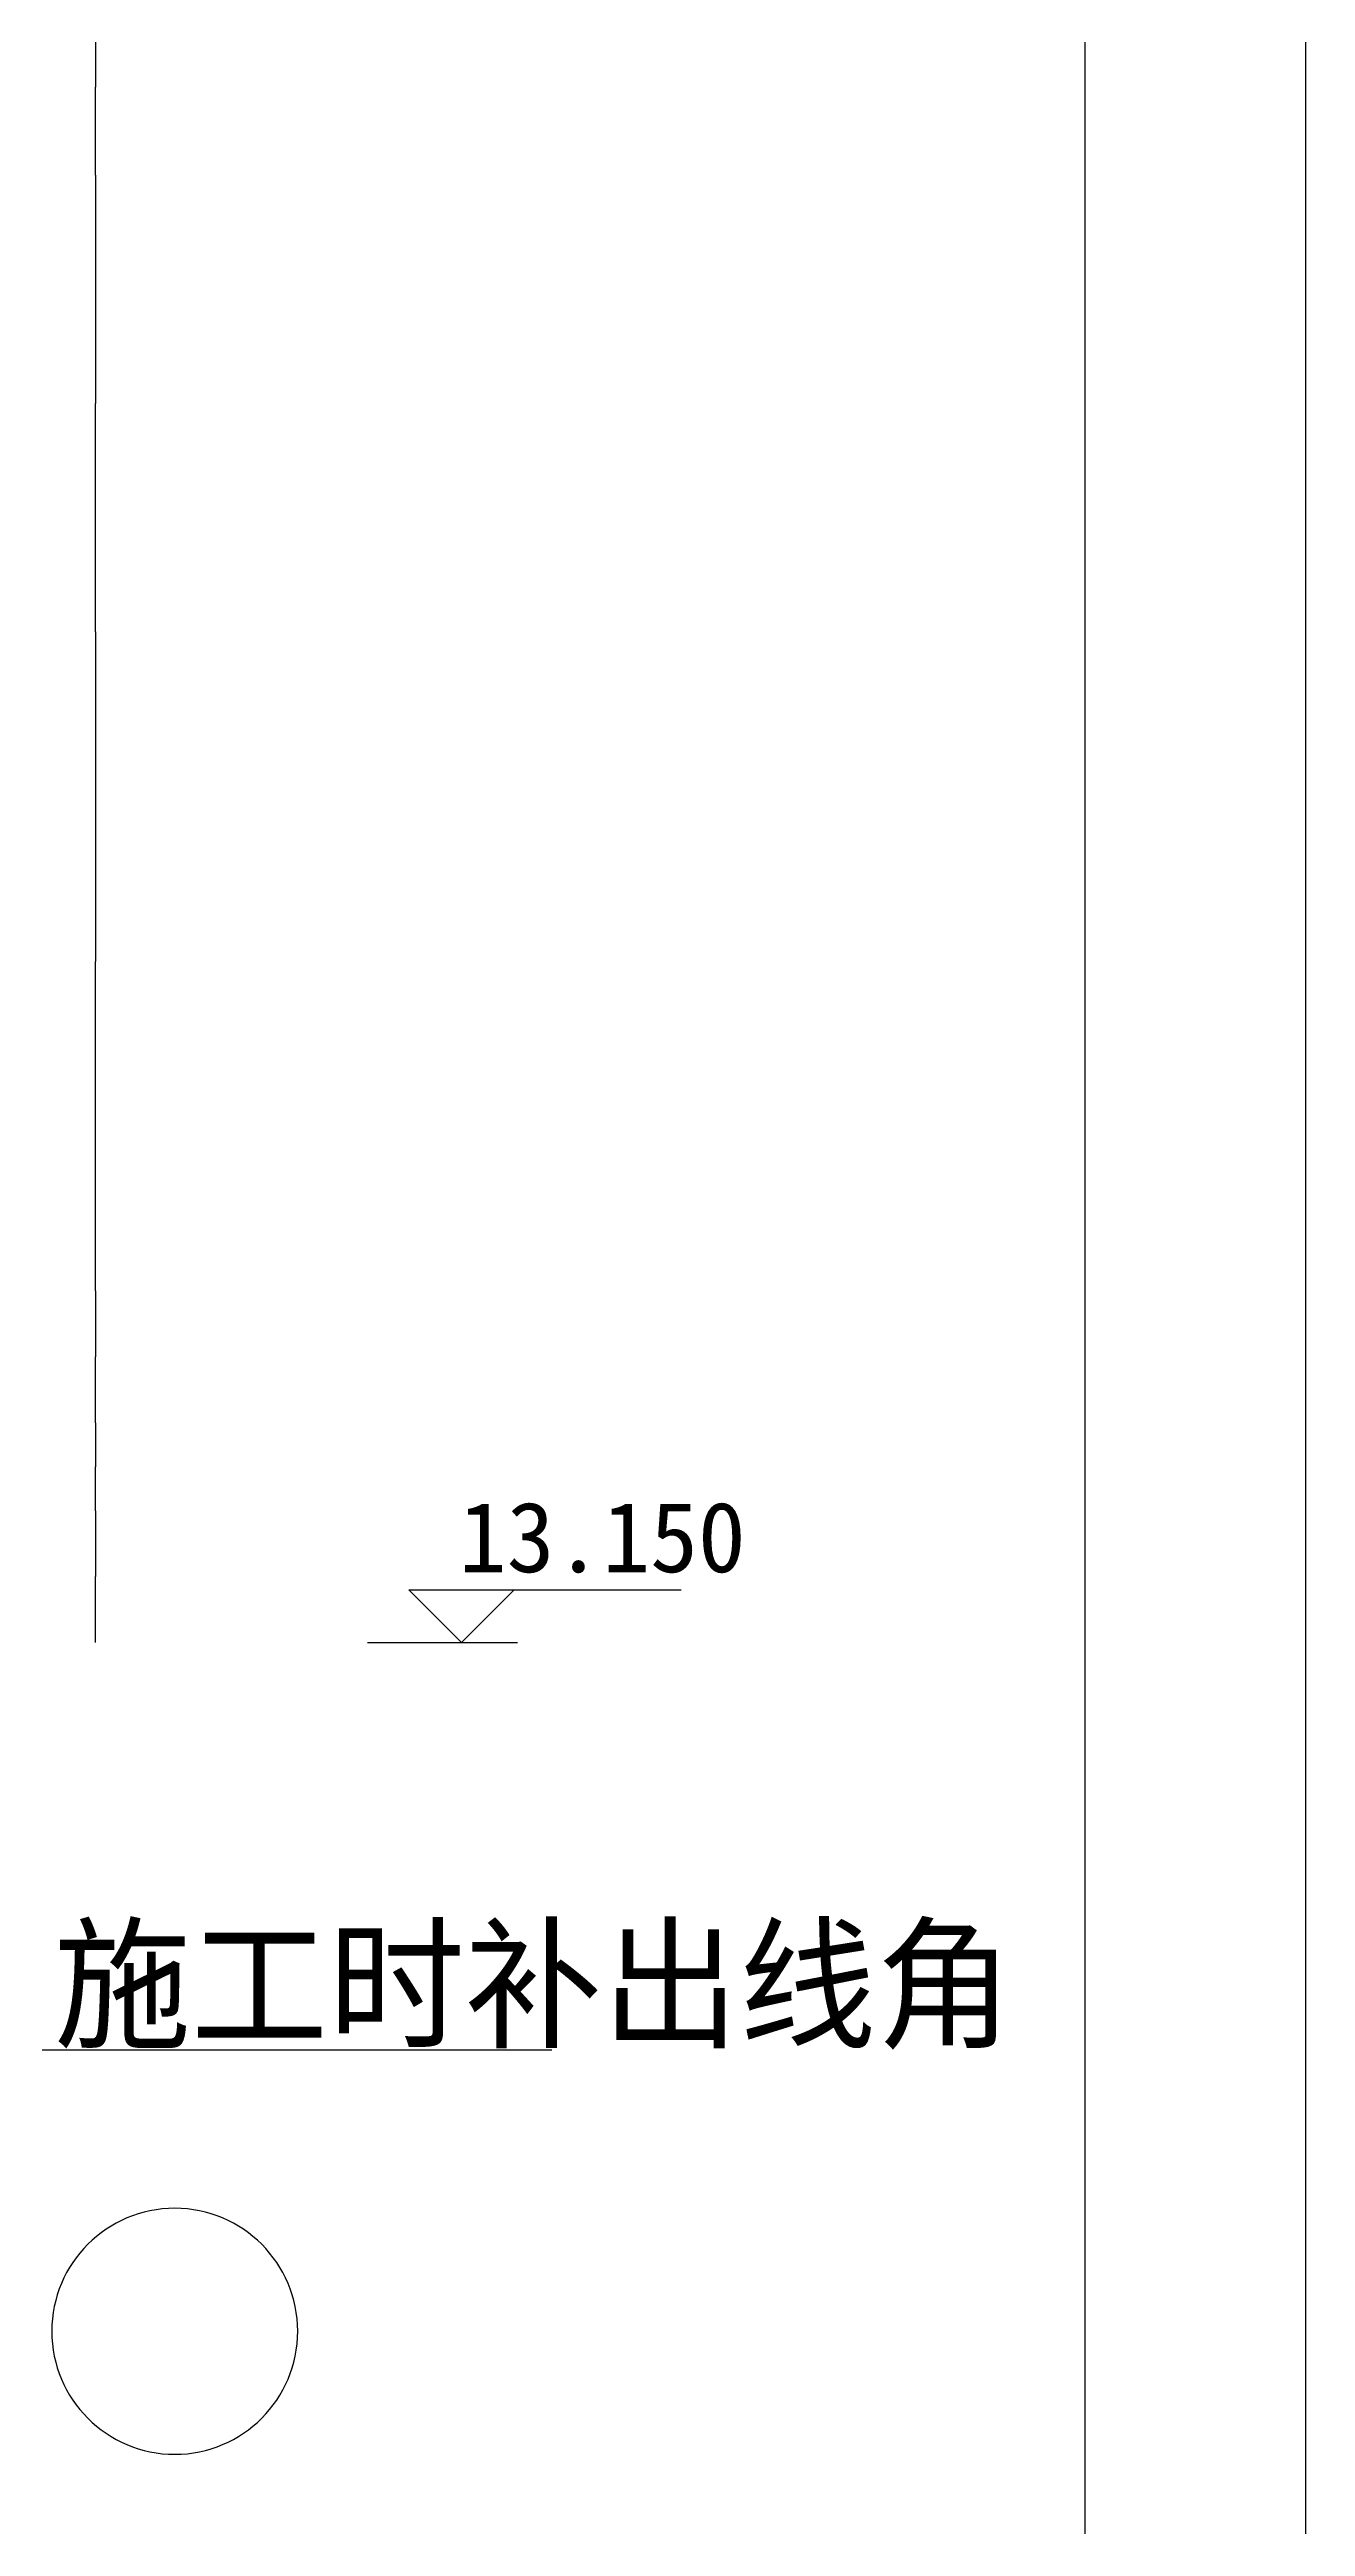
# Model space of a CAD drawing. Header units: metres. Extents: x -2 to 110498, y -28334 to 24454.
# Drawn here: x 94438 to 101588, y -4154 to 9939 of the extents above; entities that cross this region are included whole.
import ezdxf

# ---------------------------------------------------------------- set-up
doc = ezdxf.new("R2010")
doc.units = ezdxf.units.M
for name, color, linetype in [('PUB_DIM', 3, 'Continuous'), ('PUB_TEXT', 7, 'Continuous'), ('TK', 143, 'Continuous')]:
    doc.layers.add(name, color=color, linetype=linetype)
doc.dimstyles.get("Standard").update_dxf_attribs({"dimtxt": 2.5, "dimasz": 2.5, "dimexe": 1.25, "dimexo": 0.625, "dimtad": 1, "dimcen": 2.5, "dimazin": 3, "dimtfac": 1, "dimtmove": 0, "dimatfit": 3})

# ---------------------------------------------------------------- blocks, each defined once
blk = doc.blocks.new('_INDEX1')
blk.add_lwpolyline([(-0.5, 0, 1), (0.5, 0, 1)], format="xyb", close=True)
blk = doc.blocks.new('*D198')
for p, q in [((94700.67, 6625.55), (94700.67, 4750.55)), ((94700.42, 4750.55), (94700.17, 4750.55)), ((94700.67, 2875.55), (94700.67, 4750.55)), ((94700.67, 4750.55), (94700.67, 4750.55)), ((94700.92, 4750.55), (94701.17, 4750.55))]:
    blk.add_line(p, q)
at = {"layer": 'Defpoints'}
for p in [(94700.67, 6625.55), (94700.67, 4750.55), (94700.67, 2875.55)]:
    blk.add_point(p, dxfattribs=at)
at = {"layer": 'PUB_DIM', "insert": (94700.67, 4751.675), "char_height": 1, "attachment_point": 5}
blk.add_mtext('0', dxfattribs=at)
blk = doc.blocks.new('*D209')
for p, q in [((94700.67, 1625.55), (94700.67, 1250.55)), ((94700.42, 1250.55), (94700.17, 1250.55)), ((94700.67, 875.55), (94700.67, 1250.55)), ((94700.67, 1250.55), (94700.67, 1250.55)), ((94700.92, 1250.55), (94701.17, 1250.55))]:
    blk.add_line(p, q)
at = {"layer": 'Defpoints'}
for p in [(94700.67, 1625.55), (94700.67, 1250.55), (94700.67, 875.55)]:
    blk.add_point(p, dxfattribs=at)
at = {"layer": 'PUB_DIM', "insert": (94700.67, 1251.675), "char_height": 1, "attachment_point": 5}
blk.add_mtext('0', dxfattribs=at)
blk = doc.blocks.new('*D210')
for p, q in [((94700.67, 2875.55), (94700.67, 2500.55)), ((94700.42, 2500.55), (94700.17, 2500.55)), ((94700.67, 2125.55), (94700.67, 2500.55)), ((94700.67, 2500.55), (94700.67, 2500.55)), ((94700.92, 2500.55), (94701.17, 2500.55))]:
    blk.add_line(p, q)
at = {"layer": 'Defpoints'}
for p in [(94700.67, 2875.55), (94700.67, 2500.55), (94700.67, 2125.55)]:
    blk.add_point(p, dxfattribs=at)
at = {"layer": 'PUB_DIM', "insert": (94700.67, 2501.675), "char_height": 1, "attachment_point": 5}
blk.add_mtext('0', dxfattribs=at)
blk = doc.blocks.new('*D211')
for p, q in [((94700.67, 2125.55), (94700.67, 1875.55)), ((94700.42, 1875.55), (94700.17, 1875.55)), ((94700.67, 1625.55), (94700.67, 1875.55)), ((94700.67, 1875.55), (94700.67, 1875.55)), ((94700.92, 1875.55), (94701.17, 1875.55))]:
    blk.add_line(p, q)
at = {"layer": 'Defpoints'}
for p in [(94700.67, 2125.55), (94700.67, 1875.55), (94700.67, 1625.55)]:
    blk.add_point(p, dxfattribs=at)
at = {"layer": 'PUB_DIM', "insert": (94700.67, 1876.675), "char_height": 1, "attachment_point": 5}
blk.add_mtext('0', dxfattribs=at)
blk = doc.blocks.new('*D227')
for p, q in [((94700.67, 10225.55), (94700.67, 9725.55)), ((94700.42, 9725.55), (94700.17, 9725.55)), ((94700.67, 9225.55), (94700.67, 9725.55)), ((94700.67, 9725.55), (94700.67, 9725.55)), ((94700.92, 9725.55), (94701.17, 9725.55))]:
    blk.add_line(p, q)
at = {"layer": 'Defpoints'}
for p in [(94700.67, 10225.55), (94700.67, 9725.55), (94700.67, 9225.55)]:
    blk.add_point(p, dxfattribs=at)
at = {"layer": 'PUB_DIM', "insert": (94700.67, 9726.675), "char_height": 1, "attachment_point": 5}
blk.add_mtext('0', dxfattribs=at)
blk = doc.blocks.new('*D228')
for p, q in [((94700.67, 9225.55), (94700.67, 7925.55)), ((94700.42, 7925.55), (94700.17, 7925.55)), ((94700.67, 6625.55), (94700.67, 7925.55)), ((94700.67, 7925.55), (94700.67, 7925.55)), ((94700.92, 7925.55), (94701.17, 7925.55))]:
    blk.add_line(p, q)
at = {"layer": 'Defpoints'}
for p in [(94700.67, 9225.55), (94700.67, 7925.55), (94700.67, 6625.55)]:
    blk.add_point(p, dxfattribs=at)
at = {"layer": 'PUB_DIM', "insert": (94700.67, 7926.675), "char_height": 1, "attachment_point": 5}
blk.add_mtext('500', dxfattribs=at)

msp = doc.modelspace()

# ---------------------------------------------------------------- linework, layer by layer
at = {"layer": 'PUB_DIM'}
for p, q in [((96483.6, 1175.55), (97083.6, 1175.55)), ((96783.6, 875.55), (96483.6, 1175.55)), ((96783.6, 1175.55), (98033.6, 1175.55)), ((97083.6, 1175.55), (96783.6, 875.55)), ((96249.01, 875.55), (97102.37, 875.55)), ((94118.3, -1441.68), (97297.58, -1441.68))]:
    msp.add_line(p, q, dxfattribs=at)
at = {"layer": 'TK'}
for points in [[(64259.26, 24453.6), (101587.71, 24453.6), (101587.71, -28334.1), (64259.26, -28334.1)], [(65516.11, 21311.47), (100330.86, 21311.47), (100330.86, -27077.25), (65516.11, -27077.25)]]:
    msp.add_lwpolyline(points, close=True, dxfattribs=at)
msp.add_lwpolyline([(100330.86, 21311.47), (100330.86, -27077.25), (65516.11, -27077.25), (65516.11, 21311.47), (100330.86, 21311.47)], dxfattribs=at)

# ---------------------------------------------------------------- block references
at = {"layer": 'PUB_TEXT', "xscale": 1400, "yscale": 1400, "zscale": 1400}
msp.add_blockref('_INDEX1', (95151, -3043.67), dxfattribs=at)

# ---------------------------------------------------------------- texts
at = {"layer": 'PUB_DIM'}
msp.add_text('13.150', height=400, dxfattribs=at).set_placement((96768.6, 1275.55))
at = {"layer": 'PUB_TEXT'}
msp.add_text('施工时补出线角', height=600, dxfattribs=at).set_placement((94462.91, -1369.6))

# ---------------------------------------------------------------- dimensions: what is measured, and where the dimension line sits
at = {"layer": 'PUB_DIM'}
for base, p1, p2, picture, middle in [((94700.67, 9725.55), (94700.67, 9225.55), (94700.67, 10225.55), '*D227', (94700.67, 9726.675)), ((94700.67, 4750.55), (94700.67, 2875.55), (94700.67, 6625.55), '*D198', (94700.67, 4751.675)), ((94700.67, 2500.55), (94700.67, 2125.55), (94700.67, 2875.55), '*D210', (94700.67, 2501.675)), ((94700.67, 1875.55), (94700.67, 1625.55), (94700.67, 2125.55), '*D211', (94700.67, 1876.675)), ((94700.67, 1250.55), (94700.67, 875.55), (94700.67, 1625.55), '*D209', (94700.67, 1251.675))]:
    dim = msp.add_linear_dim(base=base, p1=p1, p2=p2, dimstyle='Standard', dxfattribs=at)
    dim.commit()
    dim.dimension.update_dxf_attribs({"geometry": picture, "text_midpoint": middle})
dim = msp.add_linear_dim(base=(94700.67, 7925.55), p1=(94700.67, 6625.55), p2=(94700.67, 9225.55), text='500', dimstyle='Standard', dxfattribs=at)
dim.commit()
dim.dimension.update_dxf_attribs({"geometry": '*D228', "text_midpoint": (94700.67, 7926.675)})

doc.saveas('drawing.dxf')
